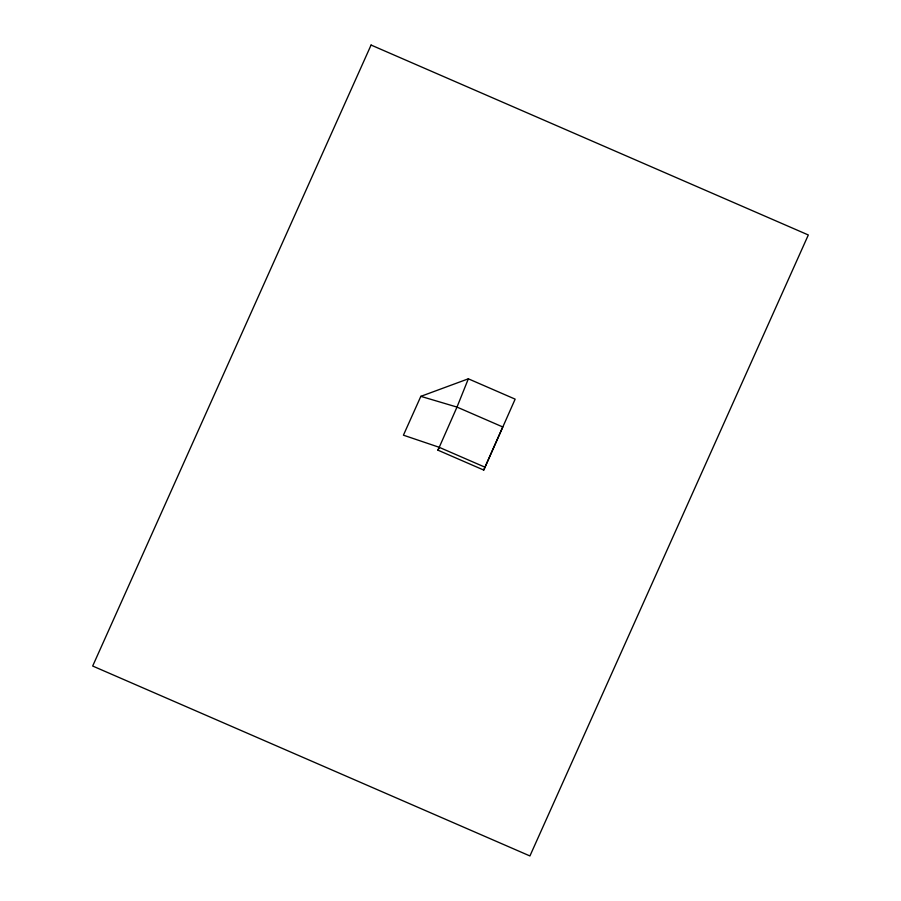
<?xml version="1.0" encoding="UTF-8"?>
<svg xmlns="http://www.w3.org/2000/svg" width="901" height="901" viewBox="0 0 901 901"><rect width="100%" height="100%" fill="white"/><g stroke="black" fill="none" stroke-linecap="round" stroke-linejoin="round"><path stroke-width="1.35" d="M437.965 450.185L456.998 407.083L468.351 378.814L515.147 399.143L483.736 470.063L437.965 450.185L439.091 447.673M468.351 378.814L420.835 396.35L403.423 435.183L439.001 447.223L484.772 467.101M483.736 470.063L502.769 426.961L456.998 407.083L420.835 396.35M371.077 45.05L92.679 666.03L529.923 855.95L808.321 234.97L371.077 45.05"/></g></svg>
